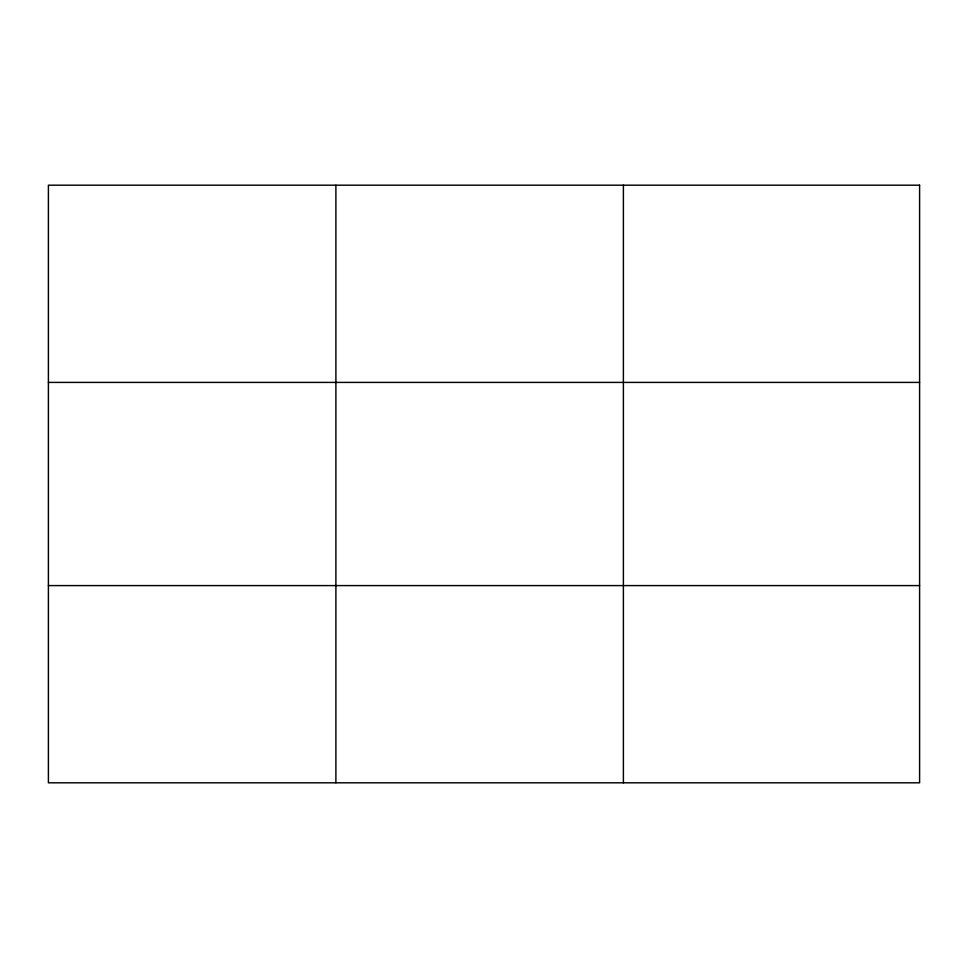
<?xml version="1.0" encoding="UTF-8"?>
<svg xmlns="http://www.w3.org/2000/svg" width="968" height="968" viewBox="0 0 968 968"><rect width="100%" height="100%" fill="white"/><g stroke="black" fill="none" stroke-linecap="round" stroke-linejoin="round"><path stroke-width="1.45" d="M335.896 782.81L335.896 185.191M623.392 782.81L623.392 185.191M48.4 382.408L919.6 382.408M48.4 585.592L919.6 585.592M919.6 185.191L919.6 782.81L48.4 782.81L48.4 185.191L919.6 185.191"/></g></svg>
